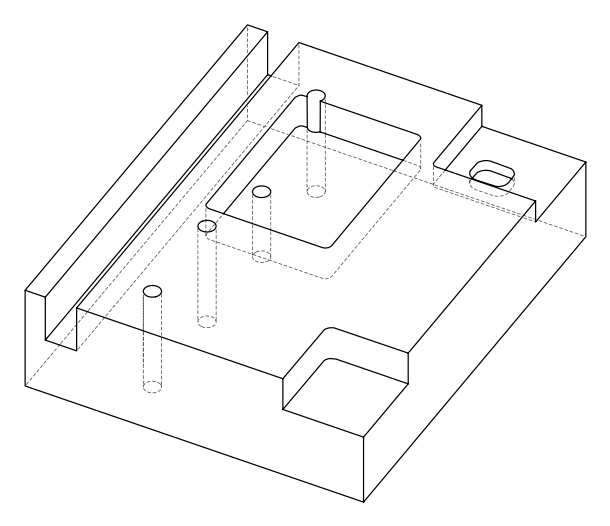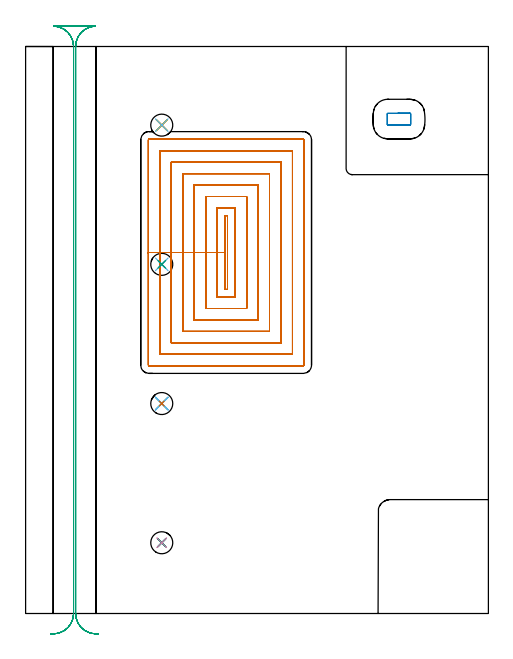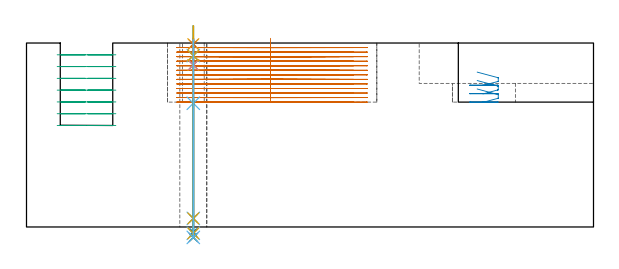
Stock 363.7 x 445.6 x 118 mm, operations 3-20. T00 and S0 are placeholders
(PLAN: 20 operations, 16 tool changes, 173.1 min)
(1 MILL_CORNER_NOTCH_RECTANGULAR | CORNER_NOTCH_RECTANGULAR | NXT0201_012 | Follow Part, ap 4, ae 75% | 17.74 min | 293371 mm3)
(2 MILL_CORNER_NOTCH_RECTANGULAR_1 | CORNER_NOTCH_RECTANGULAR_1 | NXT0201_009 | Follow Part, ap 2, ae 75% | 59.73 min | 291476 mm3)
(3 MILL_RECTANGULAR_POCKET | POCKET_RECTANGULAR_STRAIGHT | NXT0201_011 | Follow Part, ap 3, ae 75% | 75.93 min | 965170 mm3)
(4 MILL_RECTANGULAR_POCKET_1 | POCKET_RECTANGULAR_STRAIGHT_1 | UGT0201_105 | Follow Part, ap 5.5, ae 75% | 0.73 min | 13691 mm3)
(5 MILL_RECTANGULAR_SLOT | SLOT_RECTANGULAR | UGT0201_004 | Follow Part, ap 8, ae 75% | 14.49 min | 792545 mm3)
(6 SPOT_DRILL | STEP1HOLE | NXT0321_9005460120000 | 0.03 min | 38 mm3)
(7 SPOT_DRILL_1 | STEP1HOLE_1 | NXT0321_9005460120000 | 0.03 min | 251 mm3)
(8 SPOT_DRILL_2 | STEP1HOLE_2 | NXT0321_9005460120000 | 0.04 min | 246 mm3)
(9 SPOT_DRILL_3 | STEP1HOLE_3 | NXT0321_9005460120000 | 0.03 min | 202 mm3)
(10 DRILL_BLIND_HOLE_INTO_CENTER | STEP1HOLE | NXT0301_065 | 0.07 min | 797 mm3)
(11 GUN_DRILL_THROUGH_HOLE | STEP1HOLE | UGT0307_008 | 0.65 min | 10457 mm3)
(12 DRILL_TO_ENLARGE_THROUGH_HOLE | STEP1HOLE | UGT0301_244 | 0.51 min | 16501 mm3)
(13 DRILL_BLIND_HOLE_INTO_CENTER_1 | STEP1HOLE_1 | NXT0301_065 | 0.07 min | 761 mm3)
(14 GUN_DRILL_THROUGH_HOLE_1 | STEP1HOLE_1 | UGT0307_008 | 0.65 min | 10263 mm3)
(15 DRILL_TO_ENLARGE_THROUGH_HOLE_1 | STEP1HOLE_1 | UGT0301_244 | 0.51 min | 16676 mm3)
(16 DRILL_THROUGH_HOLE_INTO_CENTER | STEP1HOLE_2 | NXT0301_065 | 0.35 min | 5601 mm3)
(17 DRILL_TO_ENLARGE_THROUGH_HOLE_2 | STEP1HOLE_2 | UGT0301_244 | 0.36 min | 13162 mm3)
(18 DRILL_BLIND_HOLE_INTO_CENTER_2 | STEP1HOLE_3 | NXT0301_065 | 0.07 min | 735 mm3)
(19 GUN_DRILL_THROUGH_HOLE_2 | STEP1HOLE_3 | UGT0307_008 | 0.65 min | 10387 mm3)
(20 DRILL_TO_ENLARGE_THROUGH_HOLE_3 | STEP1HOLE_3 | UGT0301_244 | 0.51 min | 15350 mm3)
(TOOL NXT0201_012 | ENDMILL 16mm [2P460-1600-NA 1630] | D16 FL38 Z6)
(TOOL NXT0201_009 | ENDMILL 8mm [2P460-0800-NA 1630] | D8 FL26 Z6)
(TOOL NXT0201_011 | ENDMILL 12mm [2P460-1200-NA 1630] | D12 FL38 Z6)
(TOOL UGT0201_105 | End Mill 22 mm | D22 FL25 Z2)
(TOOL UGT0201_004 | End Mill 32 mm | D32 FL53 Z6)
(TOOL NXT0321_9005460120000 | NC Spot Drill, 142deg, 12mm, Carbide, Uncoated | D12 PA142 FL30 Z2)
(TOOL NXT0301_065 | Carbide Drill 9.4mm [860.1-0940-075A1-MM 2214] | D9.4 PA140 FL98 Z2)
(TOOL UGT0307_008 | Gun Drill 11 mm | D11 PA130 FL24 Z1)
(TOOL UGT0301_244 | Twist Drill 17.3 mm | D17.3 PA118 FL130 Z2)
(OP 3 MILL_RECTANGULAR_POCKET)
G17 G21 G94 G90
T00 M6
G54
G17 G0 G90 X156.5 Y305.776 S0 M3
G43 Z128. H1
Z121.
G94 G1 Y283.7 Z115.085 F250.
Y254.7 F500.
X158.7
Y312.7
X156.5
Y283.7
X150.5
Y248.7
X164.7
Y318.7
X150.5
Y283.7
X141.5
Y239.7
X173.7
Y327.7
X141.5
Y283.7
X132.5
Y230.7
X182.7
Y336.7
X132.5
Y283.7
X123.5
Y221.7
X191.7
Y345.7
X123.5
Y283.7
X114.5
Y212.7
X200.7
Y354.7
X114.5
Y283.7
X105.5
Y203.7
X209.7
Y363.7
X105.5
Y283.7
X96.5
Y195.2
G3 X97. Y194.7 R0.5
G1 X218.2
G3 X218.7 Y195.2 R0.5
G1 Y372.2
G3 X218.2 Y372.7 R0.5
G1 X97.
G3 X96.5 Y372.2 R0.5
G1 Y283.7
Y282.7
G0 X156.5 Y305.776 Z118.085
G1 Y283.7 Z112.169 F250.
Y254.7 F500.
X158.7
Y312.7
X156.5
Y283.7
X150.5
Y248.7
X164.7
Y318.7
X150.5
Y283.7
X141.5
Y239.7
X173.7
Y327.7
X141.5
Y283.7
X132.5
Y230.7
X182.7
Y336.7
X132.5
Y283.7
X123.5
Y221.7
X191.7
Y345.7
X123.5
Y283.7
X114.5
Y212.7
X200.7
Y354.7
X114.5
Y283.7
X105.5
Y203.7
X209.7
Y363.7
X105.5
Y283.7
X96.5
Y195.2
G3 X97. Y194.7 R0.5
G1 X218.2
G3 X218.7 Y195.2 R0.5
G1 Y372.2
G3 X218.2 Y372.7 R0.5
G1 X97.
G3 X96.5 Y372.2 R0.5
G1 Y283.7
Y282.7
G0 X156.5 Y305.776 Z115.169
G1 Y283.7 Z109.254 F250.
Y254.7 F500.
X158.7
Y312.7
X156.5
Y283.7
X150.5
Y248.7
X164.7
Y318.7
X150.5
Y283.7
X141.5
Y239.7
X173.7
Y327.7
X141.5
Y283.7
X132.5
Y230.7
X182.7
Y336.7
X132.5
Y283.7
X123.5
Y221.7
X191.7
Y345.7
X123.5
Y283.7
X114.5
Y212.7
X200.7
Y354.7
X114.5
Y283.7
X105.5
Y203.7
X209.7
Y363.7
X105.5
Y283.7
X96.5
Y195.2
G3 X97. Y194.7 R0.5
G1 X218.2
G3 X218.7 Y195.2 R0.5
G1 Y372.2
G3 X218.2 Y372.7 R0.5
G1 X97.
G3 X96.5 Y372.2 R0.5
G1 Y283.7
Y282.7
G0 X156.5 Y305.776 Z112.254
G1 Y283.7 Z106.338 F250.
Y254.7 F500.
X158.7
Y312.7
X156.5
Y283.7
X150.5
Y248.7
X164.7
Y318.7
X150.5
Y283.7
X141.5
Y239.7
X173.7
Y327.7
X141.5
Y283.7
X132.5
Y230.7
X182.7
Y336.7
X132.5
Y283.7
X123.5
Y221.7
X191.7
Y345.7
X123.5
Y283.7
X114.5
Y212.7
X200.7
Y354.7
X114.5
Y283.7
X105.5
Y203.7
X209.7
Y363.7
X105.5
Y283.7
X96.5
Y195.2
G3 X97. Y194.7 R0.5
G1 X218.2
G3 X218.7 Y195.2 R0.5
G1 Y372.2
G3 X218.2 Y372.7 R0.5
G1 X97.
G3 X96.5 Y372.2 R0.5
G1 Y283.7
Y282.7
G0 X156.5 Y305.776 Z109.338
G1 Y283.7 Z103.423 F250.
Y254.7 F500.
X158.7
Y312.7
X156.5
Y283.7
X150.5
Y248.7
X164.7
Y318.7
X150.5
Y283.7
X141.5
Y239.7
X173.7
Y327.7
X141.5
Y283.7
X132.5
Y230.7
X182.7
Y336.7
X132.5
Y283.7
X123.5
Y221.7
X191.7
Y345.7
X123.5
Y283.7
X114.5
Y212.7
X200.7
Y354.7
X114.5
Y283.7
X105.5
Y203.7
X209.7
Y363.7
X105.5
Y283.7
X96.5
Y195.2
G3 X97. Y194.7 R0.5
G1 X218.2
G3 X218.7 Y195.2 R0.5
G1 Y372.2
G3 X218.2 Y372.7 R0.5
G1 X97.
G3 X96.5 Y372.2 R0.5
G1 Y283.7
Y282.7
G0 X156.5 Y305.776 Z106.423
G1 Y283.7 Z100.508 F250.
Y254.7 F500.
X158.7
Y312.7
X156.5
Y283.7
X150.5
Y248.7
X164.7
Y318.7
X150.5
Y283.7
X141.5
Y239.7
X173.7
Y327.7
X141.5
Y283.7
X132.5
Y230.7
X182.7
Y336.7
X132.5
Y283.7
X123.5
Y221.7
X191.7
Y345.7
X123.5
Y283.7
X114.5
Y212.7
X200.7
Y354.7
X114.5
Y283.7
X105.5
Y203.7
X209.7
Y363.7
X105.5
Y283.7
X96.5
Y195.2
G3 X97. Y194.7 R0.5
G1 X218.2
G3 X218.7 Y195.2 R0.5
G1 Y372.2
G3 X218.2 Y372.7 R0.5
G1 X97.
G3 X96.5 Y372.2 R0.5
G1 Y283.7
Y282.7
G0 X156.5 Y305.776 Z103.508
G1 Y283.7 Z97.592 F250.
Y254.7 F500.
X158.7
Y312.7
X156.5
Y283.7
X150.5
Y248.7
X164.7
Y318.7
X150.5
Y283.7
X141.5
Y239.7
X173.7
Y327.7
X141.5
Y283.7
X132.5
Y230.7
X182.7
Y336.7
X132.5
Y283.7
X123.5
Y221.7
X191.7
Y345.7
X123.5
Y283.7
X114.5
Y212.7
X200.7
Y354.7
X114.5
Y283.7
X105.5
Y203.7
X209.7
Y363.7
X105.5
Y283.7
X96.5
Y195.2
G3 X97. Y194.7 R0.5
G1 X218.2
G3 X218.7 Y195.2 R0.5
G1 Y372.2
G3 X218.2 Y372.7 R0.5
G1 X97.
G3 X96.5 Y372.2 R0.5
G1 Y283.7
Y282.7
G0 X156.5 Y305.776 Z100.592
G1 Y283.7 Z94.677 F250.
Y254.7 F500.
X158.7
Y312.7
X156.5
Y283.7
X150.5
Y248.7
X164.7
Y318.7
X150.5
Y283.7
X141.5
Y239.7
X173.7
Y327.7
X141.5
Y283.7
X132.5
Y230.7
X182.7
Y336.7
X132.5
Y283.7
X123.5
Y221.7
X191.7
Y345.7
X123.5
Y283.7
X114.5
Y212.7
X200.7
Y354.7
X114.5
Y283.7
X105.5
Y203.7
X209.7
Y363.7
X105.5
Y283.7
X96.5
Y195.2
G3 X97. Y194.7 R0.5
G1 X218.2
G3 X218.7 Y195.2 R0.5
G1 Y372.2
G3 X218.2 Y372.7 R0.5
G1 X97.
G3 X96.5 Y372.2 R0.5
G1 Y283.7
Y282.7
G0 X156.5 Y305.776 Z97.677
G1 Y283.7 Z91.762 F250.
Y254.7 F500.
X158.7
Y312.7
X156.5
Y283.7
X150.5
Y248.7
X164.7
Y318.7
X150.5
Y283.7
X141.5
Y239.7
X173.7
Y327.7
X141.5
Y283.7
X132.5
Y230.7
X182.7
Y336.7
X132.5
Y283.7
X123.5
Y221.7
X191.7
Y345.7
X123.5
Y283.7
X114.5
Y212.7
X200.7
Y354.7
X114.5
Y283.7
X105.5
Y203.7
X209.7
Y363.7
X105.5
Y283.7
X96.5
Y195.2
G3 X97. Y194.7 R0.5
G1 X218.2
G3 X218.7 Y195.2 R0.5
G1 Y372.2
G3 X218.2 Y372.7 R0.5
G1 X97.
G3 X96.5 Y372.2 R0.5
G1 Y283.7
Y282.7
G0 X156.5 Y305.776 Z94.762
G1 Y283.7 Z88.846 F250.
Y254.7 F500.
X158.7
Y312.7
X156.5
Y283.7
X150.5
Y248.7
X164.7
Y318.7
X150.5
Y283.7
X141.5
Y239.7
X173.7
Y327.7
X141.5
Y283.7
X132.5
Y230.7
X182.7
Y336.7
X132.5
Y283.7
X123.5
Y221.7
X191.7
Y345.7
X123.5
Y283.7
X114.5
Y212.7
X200.7
Y354.7
X114.5
Y283.7
X105.5
Y203.7
X209.7
Y363.7
X105.5
Y283.7
X96.5
Y195.2
G3 X97. Y194.7 R0.5
G1 X218.2
G3 X218.7 Y195.2 R0.5
G1 Y372.2
G3 X218.2 Y372.7 R0.5
G1 X97.
G3 X96.5 Y372.2 R0.5
G1 Y283.7
Y282.7
G0 X156.5 Y305.776 Z91.846
G1 Y283.7 Z85.931 F250.
Y254.7 F500.
X158.7
Y312.7
X156.5
Y283.7
X150.5
Y248.7
X164.7
Y318.7
X150.5
Y283.7
X141.5
Y239.7
X173.7
Y327.7
X141.5
Y283.7
X132.5
Y230.7
X182.7
Y336.7
X132.5
Y283.7
X123.5
Y221.7
X191.7
Y345.7
X123.5
Y283.7
X114.5
Y212.7
X200.7
Y354.7
X114.5
Y283.7
X105.5
Y203.7
X209.7
Y363.7
X105.5
Y283.7
X96.5
Y195.2
G3 X97. Y194.7 R0.5
G1 X218.2
G3 X218.7 Y195.2 R0.5
G1 Y372.2
G3 X218.2 Y372.7 R0.5
G1 X97.
G3 X96.5 Y372.2 R0.5
G1 Y283.7
Y282.7
G0 X156.5 Y305.776 Z88.931
G1 Y283.7 Z83.015 F250.
Y254.7 F500.
X158.7
Y312.7
X156.5
Y283.7
X150.5
Y248.7
X164.7
Y318.7
X150.5
Y283.7
X141.5
Y239.7
X173.7
Y327.7
X141.5
Y283.7
X132.5
Y230.7
X182.7
Y336.7
X132.5
Y283.7
X123.5
Y221.7
X191.7
Y345.7
X123.5
Y283.7
X114.5
Y212.7
X200.7
Y354.7
X114.5
Y283.7
X105.5
Y203.7
X209.7
Y363.7
X105.5
Y283.7
X96.5
Y195.2
G3 X97. Y194.7 R0.5
G1 X218.2
G3 X218.7 Y195.2 R0.5
G1 Y372.2
G3 X218.2 Y372.7 R0.5
G1 X97.
G3 X96.5 Y372.2 R0.5
G1 Y283.7
Y282.7
G0 X156.5 Y305.776 Z86.015
G1 Y283.7 Z80.1 F250.
Y254.7 F500.
X158.7
Y312.7
X156.5
Y283.7
X150.5
Y248.7
X164.7
Y318.7
X150.5
Y283.7
X141.5
Y239.7
X173.7
Y327.7
X141.5
Y283.7
X132.5
Y230.7
X182.7
Y336.7
X132.5
Y283.7
X123.5
Y221.7
X191.7
Y345.7
X123.5
Y283.7
X114.5
Y212.7
X200.7
Y354.7
X114.5
Y283.7
X105.5
Y203.7
X209.7
Y363.7
X105.5
Y283.7
X96.5
Y195.2
G3 X97. Y194.7 R0.5
G1 X218.2
G3 X218.7 Y195.2 R0.5
G1 Y372.2
G3 X218.2 Y372.7 R0.5
G1 X97.
G3 X96.5 Y372.2 R0.5
G1 Y283.7
Y282.7
G0 Z128.
M5
M2
(OP 4 MILL_RECTANGULAR_POCKET_1)
G17 G21 G94 G90
T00 M6
G54
G17 G0 G90 X289.077 Y384. S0 M3
G43 Z128. H0
Z99.343
G94 G1 X302.1 Z95.853 F250.
X302.171 Z95.834
X302.326 Y384.048 Z95.791
X302.457 Y384.143 Z95.748
X302.552 Y384.274 Z95.704
X302.6 Y384.429 Z95.661
Y392.671 Z93.452
X302.552 Y392.826 Z93.409
X302.457 Y392.957 Z93.366
X302.326 Y393.052 Z93.322
X302.171 Y393.1 Z93.279
X302.1 Z93.26
X293.4 Z90.929
X284.7 F500.
G3 X284.2 Y392.6 R0.5
G1 Y384.5
G3 X284.7 Y384. R0.5
G1 X302.1
G3 X302.6 Y384.5 R0.5
G1 Y392.6
G3 X302.1 Y393.1 R0.5
G1 X293.4
X292.4
G0 X289.077 Y384. Z93.929
G1 X302.1 Z90.439 F250.
X302.171 Z90.42
X302.326 Y384.048 Z90.377
X302.457 Y384.143 Z90.333
X302.552 Y384.274 Z90.29
X302.6 Y384.429 Z90.246
Y392.671 Z88.038
X302.552 Y392.826 Z87.995
X302.457 Y392.957 Z87.951
X302.326 Y393.052 Z87.908
X302.171 Y393.1 Z87.864
X302.1 Z87.845
X293.4 Z85.514
X284.7 F500.
G3 X284.2 Y392.6 R0.5
G1 Y384.5
G3 X284.7 Y384. R0.5
G1 X302.1
G3 X302.6 Y384.5 R0.5
G1 Y392.6
G3 X302.1 Y393.1 R0.5
G1 X293.4
X292.4
G0 X289.077 Y384. Z88.514
G1 X302.1 Z85.025 F250.
X302.171 Z85.006
X302.326 Y384.048 Z84.962
X302.457 Y384.143 Z84.919
X302.552 Y384.274 Z84.876
X302.6 Y384.429 Z84.832
Y392.671 Z82.624
X302.552 Y392.826 Z82.58
X302.457 Y392.957 Z82.537
X302.326 Y393.052 Z82.494
X302.171 Y393.1 Z82.45
X302.1 Z82.431
X293.4 Z80.1
X284.7 F500.
G3 X284.2 Y392.6 R0.5
G1 Y384.5
G3 X284.7 Y384. R0.5
G1 X302.1
G3 X302.6 Y384.5 R0.5
G1 Y392.6
G3 X302.1 Y393.1 R0.5
G1 X293.4
X292.4
G0 Z128.
M5
M2
(OP 5 MILL_RECTANGULAR_SLOT)
G17 G21 G94 G90
T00 M6
G54
G17 G0 G90 X57.315 Y-16.154 S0 M3
G43 Z128. H0
Z110.443
G94 G1 X54.321 Y-15.97 F250.
G2 X39.3 Y0. R16. F500.
G1 Y445.6
G2 X54.734 Y461.59 R16.
G1 Y461.6
X22.266
Y461.59
G2 X37.7 Y445.6 R16.
G1 Y0.
G2 X22.679 Y-15.97 R16.
G1 X19.685 Y-16.154 F250.
G0 X57.315 Z102.886
G1 X54.321 Y-15.97
G2 X39.3 Y0. R16. F500.
G1 Y445.6
G2 X54.734 Y461.59 R16.
G1 Y461.6
X22.266
Y461.59
G2 X37.7 Y445.6 R16.
G1 Y0.
G2 X22.679 Y-15.97 R16.
G1 X19.685 Y-16.154 F250.
G0 X57.315 Z95.329
G1 X54.321 Y-15.97
G2 X39.3 Y0. R16. F500.
G1 Y445.6
G2 X54.734 Y461.59 R16.
G1 Y461.6
X22.266
Y461.59
G2 X37.7 Y445.6 R16.
G1 Y0.
G2 X22.679 Y-15.97 R16.
G1 X19.685 Y-16.154 F250.
G0 X57.315 Z87.771
G1 X54.321 Y-15.97
G2 X39.3 Y0. R16. F500.
G1 Y445.6
G2 X54.734 Y461.59 R16.
G1 Y461.6
X22.266
Y461.59
G2 X37.7 Y445.6 R16.
G1 Y0.
G2 X22.679 Y-15.97 R16.
G1 X19.685 Y-16.154 F250.
G0 X57.315 Z80.214
G1 X54.321 Y-15.97
G2 X39.3 Y0. R16. F500.
G1 Y445.6
G2 X54.734 Y461.59 R16.
G1 Y461.6
X22.266
Y461.59
G2 X37.7 Y445.6 R16.
G1 Y0.
G2 X22.679 Y-15.97 R16.
G1 X19.685 Y-16.154 F250.
G0 X57.315 Z72.657
G1 X54.321 Y-15.97
G2 X39.3 Y0. R16. F500.
G1 Y445.6
G2 X54.734 Y461.59 R16.
G1 Y461.6
X22.266
Y461.59
G2 X37.7 Y445.6 R16.
G1 Y0.
G2 X22.679 Y-15.97 R16.
G1 X19.685 Y-16.154 F250.
G0 X57.315 Z65.1
G1 X54.321 Y-15.97
G2 X39.3 Y0. R16. F500.
G1 Y445.6
G2 X54.734 Y461.59 R16.
G1 Y461.6
X22.266
Y461.59
G2 X37.7 Y445.6 R16.
G1 Y0.
G2 X22.679 Y-15.97 R16.
G1 X19.685 Y-16.154 F250.
G0 Z128.
M5
M2
(OP 6 SPOT_DRILL)
G17 G21 G94 G90
T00 M6
G54
G17 G0 G90 X107. Y55.6 S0 M3
G43 Z128. H0
G94 G81 G98 Z117.255 F250. R121.
G80
M5
M2
(OP 7 SPOT_DRILL_1)
G17 G21 G94 G90
T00 M6
G54
G17 G0 G90 X107. Y165. S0 M3
G43 Z128. H0
G94 G81 G98 Z117.255 F250. R121.
G80
M5
M2
(OP 8 SPOT_DRILL_2)
G17 G21 G94 G90
T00 M6
G54
G17 G0 G90 X107. Y274.4 S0 M3
G43 Z128. H0
G94 G81 G98 Z79.355 F250. R83.1
G80
M5
M2
(OP 9 SPOT_DRILL_3)
G17 G21 G94 G90
T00 M6
G54
G17 G0 G90 X107. Y383.8 S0 M3
G43 Z128. H0
G94 G81 G98 Z117.255 F250. R121.
G80
M5
M2
(OP 10 DRILL_BLIND_HOLE_INTO_CENTER)
G17 G21 G94 G90
T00 M6
G54
G17 G0 G90 X107. Y55.6 S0 M3
G43 Z128. H1
G94 G81 G98 Z103.9 F250. R120.
G80
M5
M2
(OP 11 GUN_DRILL_THROUGH_HOLE)
G17 G21 G94 G90
T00 M6
G54
G17 G0 G90 X107. Y55.6 M8
G43 Z129.029 H0
S716 M3
G94 G1 Z109.935 F125. M26
G4 X.084
Z5.5 F250.
G4 X.084
Z-4.065 F125.
G4 X.084
M5
M9
G0 Z129.029
M2
(OP 12 DRILL_TO_ENLARGE_THROUGH_HOLE)
G17 G21 G94 G90
T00 M6
G54
G17 G0 G90 X107. Y55.6 S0 M3
G43 Z128. H0
G94 G73 G98 Z-6.697 F250. Q15.587 R120.
G80
M5
M2
(OP 13 DRILL_BLIND_HOLE_INTO_CENTER_1)
G17 G21 G94 G90
T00 M6
G54
G17 G0 G90 X107. Y165. S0 M3
G43 Z128. H1
G94 G81 G98 Z103.9 F250. R120.
G80
M5
M2
(OP 14 GUN_DRILL_THROUGH_HOLE_1)
G17 G21 G94 G90
T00 M6
G54
G17 G0 G90 X107. Y165. M8
G43 Z129.029 H0
S716 M3
G94 G1 Z109.935 F125. M26
G4 X.084
Z5.5 F250.
G4 X.084
Z-4.065 F125.
G4 X.084
M5
M9
G0 Z129.029
M2
(OP 15 DRILL_TO_ENLARGE_THROUGH_HOLE_1)
G17 G21 G94 G90
T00 M6
G54
G17 G0 G90 X107. Y165. S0 M3
G43 Z128. H0
G94 G73 G98 Z-6.697 F250. Q15.587 R120.
G80
M5
M2
(OP 16 DRILL_THROUGH_HOLE_INTO_CENTER)
G17 G21 G94 G90
T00 M6
G54
G17 G0 G90 X107. Y274.4 S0 M3
G43 Z128. H1
G94 G73 G98 Z-3.211 F250. Q9.257 R82.1
G80
M5
M2
(OP 17 DRILL_TO_ENLARGE_THROUGH_HOLE_2)
G17 G21 G94 G90
T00 M6
G54
G17 G0 G90 X107. Y274.4 S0 M3
G43 Z128. H0
G94 G73 G98 Z-6.697 F250. Q14.466 R82.1
G80
M5
M2
(OP 18 DRILL_BLIND_HOLE_INTO_CENTER_2)
G17 G21 G94 G90
T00 M6
G54
G17 G0 G90 X107. Y383.8 S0 M3
G43 Z128. H1
G94 G81 G98 Z103.9 F250. R120.
G80
M5
M2
(OP 19 GUN_DRILL_THROUGH_HOLE_2)
G17 G21 G94 G90
T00 M6
G54
G17 G0 G90 X107. Y383.8 M8
G43 Z129.029 H0
S716 M3
G94 G1 Z109.935 F125. M26
G4 X.084
Z5.5 F250.
G4 X.084
Z-4.065 F125.
G4 X.084
M5
M9
G0 Z129.029
M2
(OP 20 DRILL_TO_ENLARGE_THROUGH_HOLE_3)
G17 G21 G94 G90
T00 M6
G54
G17 G0 G90 X107. Y383.8 S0 M3
G43 Z128. H0
G94 G73 G98 Z-6.697 F250. Q15.587 R120.
G80
M5
M2
